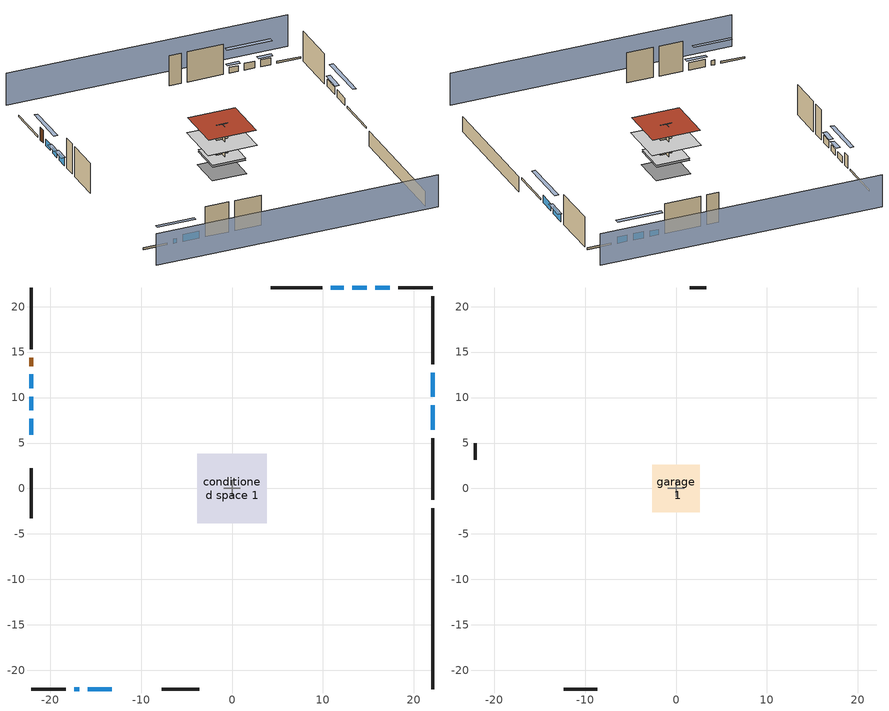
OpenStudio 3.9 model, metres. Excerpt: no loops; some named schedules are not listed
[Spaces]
conditioned space 1
 floor to garage 1 (Floor1 construction): -2.59,-2.59 -2.59,2.59 2.59,2.59 2.59,-2.59 z0.3
 floor foundation (Slab2 construction): -2.7,-2.7 -2.7,2.7 2.7,2.7 2.7,-2.7 z-2.13
 floor adiabatic (AdiabaticFloorConstruction): -3.82,-3.82 -3.82,3.82 3.82,3.82 3.82,-3.82 z2.74
 wall outside (Wall3 construction): 22.05,13.68 22.05,21.12 z0.3:5.18
 wall outside (Wall4 construction): -7.73,-22.05 -3.6,-22.05 z0.3:5.18
 wall outside (Wall7 construction): -22.05,2.23 -22.05,-3.27 z0.3:5.18
 wall outside (Wall8 construction): 9.93,22.05 4.25,22.05 z0.3:5.18
 wall outside (RimJoist1 construction): 22.05,-1.22 22.05,5.52 z0.3:0.61
 wall outside (RimJoist2 construction): -22.05,-22.05 -18.3,-22.05 z0.3:0.61
 wall outside (RimJoist3 construction): -22.05,22.05 -22.05,15.31 z0.3:0.61
 wall outside (RimJoist4 construction): 22.05,22.05 18.3,22.05 z0.3:0.61
 wall outside (AdiabaticWallConstruction): 22.05,6.45 22.05,9.14 / 22.05,10.07 22.05,12.76 / -15.87,-22.05 -13.25,-22.05 z0.3:1.49; -17.37,-22.05 -16.8,-22.05 z0.3:1.07; -22.05,12.54 -22.05,11 z0.3:1.34; -22.05,10.07 -22.05,8.58 z0.3:1.28; -22.05,7.66 -22.05,5.91 z0.3:1.46; 14.83,22.05 13.21,22.05 / 17.37,22.05 15.75,22.05 z0.3:1.4; 12.28,22.05 10.86,22.05 z0.3:1.25
 wall outside (AdiabaticWallConstruction 1): -22.05,14.38 -22.05,13.47 z0.3:2.34
 wall to garage 1 (Wall5 construction): 0,0.91 0,-0.91 z0.3:5.18
 wall to garage 1 (Wall6 construction): -0.91,0 0.91,0 z0.3:5.18
 wall foundation (FoundationWall1 construction): 22.05,-22.05 22.05,-2.14 z-2.13:0.3
 window (WindowConstruction): 22.05,6.45 22.05,9.14 z0.3:1.49
 window (WindowConstruction 1): 22.05,10.07 22.05,12.76 z0.3:1.49
 window (WindowConstruction 2): -17.37,-22.05 -16.8,-22.05 z0.3:1.07
 window (WindowConstruction 3): -15.87,-22.05 -13.25,-22.05 z0.3:1.49
 window (WindowConstruction 4): -22.05,12.54 -22.05,11 z0.3:1.34
 window (WindowConstruction 5): -22.05,10.07 -22.05,8.58 z0.3:1.28
 window (WindowConstruction 6): -22.05,7.65 -22.05,5.91 z0.3:1.46
 window (WindowConstruction 7): 14.82,22.05 13.21,22.05 z0.3:1.4
 window (WindowConstruction 8): 12.28,22.05 10.86,22.05 z0.3:1.25
 window (WindowConstruction 9): 17.37,22.05 15.75,22.05 z0.3:1.4
 door (Door): -22.05,14.38 -22.05,13.47 z0.3:2.34
 ceiling adiabatic (AdiabaticFloorConstruction): 3.82,-3.82 3.82,3.82 -3.82,3.82 -3.82,-3.82 z2.74
 roof outside (Roof1 construction): -3.74,3.74 -3.74,-3.74 3.74,-3.74 3.74,3.74 z5.18
garage 1
 floor foundation (Slab1 construction): -2.59,-2.59 -2.59,2.59 2.59,2.59 2.59,-2.59 z0
 wall outside (Wall1 construction): -12.32,-22.05 -8.66,-22.05 z0.3:5.18
 wall outside (Wall2 construction): -22.05,4.98 -22.05,3.16 z0.3:5.18
 wall outside (Wall9 construction): 3.32,22.05 1.49,22.05 z0.3:5.18
shading: 22.05,26.62 -22.05,26.62 / -22.05,-26.62 22.05,-26.62 z0:5.18; 22.05,11.88 22.05,3.71 22.66,3.71 22.66,11.88 z4.24; 22.05,13.06 22.05,9.76 22.66,9.76 22.66,13.06 z1.8; -14.05,-22.05 -20.11,-22.05 -20.11,-22.66 -14.05,-22.66 z3.81; -12.95,-22.05 -16.17,-22.05 -16.17,-22.66 -12.95,-22.66 z1.8; -22.05,8.26 -22.05,15.28 -22.66,15.28 -22.66,8.26 z4.08; -22.05,8.28 -22.05,10.37 -22.66,10.37 -22.66,8.28 z1.58; -22.05,5.61 -22.05,7.96 -22.66,7.96 -22.66,5.61 z1.77; 10.46,22.05 17.57,22.05 17.57,22.66 10.46,22.66 z4.15; 10.56,22.05 12.58,22.05 12.58,22.66 10.56,22.66 z1.55; 15.45,22.05 17.68,22.05 17.68,22.66 15.45,22.66 z1.71
[Site]
Portland Intl Arpt_OR: Latitude {deg}=45.59; Longitude {deg}=-122.6; Time Zone {hr}=-8; Elevation {m}=33; Terrain=Suburbs; Keep Site Location Information=Yes
[Site:GroundTemperature:Shallow]
10.2558, 8.96328, 8.85977, 9.47314, 11.9355, 14.3863, 16.5111, 17.8571, 17.9714, 16.8767, 14.8061, 12.4304
[Site:WaterMainsTemperature]
Calculation Method=Schedule; Temperature Schedule=mains temperature schedule
[Building]
Building 1
[Material] Roughness=Rough
Name | Thickness {m} | Conductivity {W/m-K} | Density {kg/m3} | Specific Heat {J/kg-K} | Thermal Absorptance | Solar Absorptance | Visible Absorptance
asphalt or fiberglass shingles | 0.00635 | 0.162714 | 1121.4 | 1465.45 | 0.9 | 0.85 | 0.85
roof rigid ins | 0.103632 | 0.029427 | 32.04 | 1214.23 | 0.9 | 0.7 | 0.7
osb sheathing 0.75 in. | 0.01905 | 0.115458 | 512.64 | 1214.23 | 0.9 | 0.7 | 0.7
roof stud and cavity | 0.2032 | 0.161866 | 78.34581 | 1123.46 | 0.9 | 0.7 | 0.7
gypsum board | 0.0127 | 0.160291 | 801 | 837.4 | 0.9 | 0.6 | 0.6
wood siding | 0.0254 | 0.102417 | 544.68 | 1172.36 | 0.9 | 0.85 | 0.85
osb sheathing 0.5 in. | 0.0127 | 0.115458 | 512.64 | 1214.23 | 0.9 | 0.7 | 0.7
wall stud and cavity | 0.1397 | 0.727959 | 139.0536 | 1170.24 | 0.9 | 0.6 | 0.6
wall stud and cavity 1 | 0.1397 | 0.550994 | 139.0536 | 1170.24 | 0.9 | 0.7 | 0.7
osb sheathing 0.5 in. 1; osb sheathing 0.5 in. 2 | 0.0127 | 0.115458 | 512.64 | 1214.23
wall stud and cavity 2 | 0.1397 | 0.335416 | 139.0536 | 1170.24 | 0.9 | 0.7 | 0.7
rim joist stud and cavity | 0.0508 | 0.178688 | 50.32683 | 1063.81 | 0.9 | 0.6 | 0.6
floor stud and cavity | 0.1397 | 0.923637 | 92.3553 | 1139.71 | 0.9 | 0.7 | 0.7
floor covering | 0.0127 | 0.0433444 | 54.468 | 1339.84 | 0.9 | 0.6 | 0.6
concrete 4.0 in. | 0.1016 | 1.803125 | 2242.8 | 837.4 | 0.9 | 0.7 | 0.7
concrete 8.0 in. | 0.2032 | 1.803125 | 2242.8 | 837.4 | 0.9 | 0.7 | 0.7
gypsum board 1 | 0.0127 | 0.160291 | 801 | 837.4 | 0.9 | 0.7 | 0.7
floor covering 1 | 0.0127 | 0.0450781 | 54.468 | 1339.84 | 0.9 | 0.9 | 0.9
wood siding 1; wood siding 2 | 0.0254 | 0.102417 | 544.68 | 1172.36
wall rigid ins; floor rigid ins | 0.512978 | 0.029427 | 32.04 | 1214.23 | 0.9 | 0.7 | 0.7
wall stud and cavity 3 | 0.0889 | 0.380278 | 52.3479 | 1209.89 | 0.9 | 0.7 | 0.7
door material | 0.04445 | 0.0612267 | 512.64 | 1214.23 | 0.9 | 0.7 | 0.7
floor stud and cavity 1 | 0.1397 | 1.75129 | 37.0049 | 1207.88 | 0.9 | 0.7 | 0.7
wall stud and cavity 4 | 0.0889 | 0.391764 | 83.0341 | 1211.67 | 0.9 | 0.7 | 0.7
furniture material conditioned space 1; furniture material garage 1 | 0.1524 | 0.115458 | 640.8 | 1214.23 | 0.9 | 0.6 | 0.6
[Construction]
Roof1 construction: asphalt or fiberglass shingles, roof rigid ins, osb sheathing 0.75 in., roof stud and cavity, gypsum board
Wall1 construction; Wall2 construction: wood siding, osb sheathing 0.5 in., wall stud and cavity
Wall3 construction; Wall4 construction: wood siding, osb sheathing 0.5 in., wall stud and cavity 1, gypsum board
Wall5 construction: osb sheathing 0.5 in. 1, wall stud and cavity 2, gypsum board
Wall6 construction: osb sheathing 0.5 in. 2, wall stud and cavity 2, gypsum board
Wall7 construction; Wall8 construction: wood siding, osb sheathing 0.5 in. 2, wall stud and cavity 1, gypsum board
Wall9 construction: wood siding, osb sheathing 0.5 in. 2, wall stud and cavity
RimJoist1 construction; RimJoist2 construction; RimJoist3 construction; RimJoist4 construction: wood siding, rim joist stud and cavity
Floor1 construction: floor stud and cavity, osb sheathing 0.75 in., floor covering
Slab1 construction: concrete 4.0 in.
FoundationWall1 construction: concrete 8.0 in., gypsum board 1
Slab2 construction: concrete 4.0 in., floor covering 1
WindowConstruction; WindowConstruction 1; WindowConstruction 2; WindowConstruction 3; WindowConstruction 4; WindowConstruction 5; WindowConstruction 6; WindowConstruction 7; WindowConstruction 8; WindowConstruction 9: WindowMaterial
AdiabaticWallConstruction: wood siding 1, wall rigid ins, wall stud and cavity 3, gypsum board
Door: door material
AdiabaticWallConstruction 1: wood siding 2, wall rigid ins, wall stud and cavity 3, gypsum board
AdiabaticFloorConstruction: floor stud and cavity 1, floor rigid ins, osb sheathing 0.75 in., floor covering
PartitionWallConstruction: gypsum board, wall stud and cavity 4, gypsum board
furniture construction conditioned space 1: furniture material conditioned space 1
furniture construction garage 1: furniture material garage 1
[WindowMaterial:SimpleGlazingSystem]
WindowMaterial: U-Factor {W/m2-K}=2.78222; Solar Heat Gain Coefficient=0.56
[ThermalZone] Multiplier=1; Use Ideal Air Loads=No
Name | Volume {m3} | Thermostat
conditioned space | 278.185 | conditioned space temperature setpoint
garage | 65.242
[Sizing:Zone] Zone Cooling Design Supply Air Temperature Input Method=SupplyAirTemperature; Zone Cooling Design Supply Air Temperature {C}=14; Zone Cooling Design Supply Air Temperature Difference {deltaC}=11.11; Zone Heating Design Supply Air Temperature Input Method=SupplyAirTemperature; Zone Heating Design Supply Air Temperature {C}=40; Zone Heating Design Supply Air Temperature Difference {deltaC}=11.11; Zone Cooling Design Supply Air Humidity Ratio {kg-H2O/kg-air}=0.0085; Zone Heating Design Supply Air Humidity Ratio {kg-H2O/kg-air}=0.008; Cooling Design Air Flow Method=DesignDay; Heating Design Air Flow Method=DesignDay; Account for Dedicated Outdoor Air System=No; Dedicated Outdoor Air System Control Strategy=NeutralSupplyAir; Dedicated Outdoor Air Low Setpoint Temperature for Design {C}=autosize; Dedicated Outdoor Air High Setpoint Temperature for Design {C}=autosize; Zone Load Sizing Method=Sensible Load Only No Latent Load; Zone Latent Cooling Design Supply Air Humidity Ratio Input Method=HumidityRatioDifference; Zone Cooling Design Supply Air Humidity Ratio Difference {kgWater/kgDryAir}=0.005; Zone Latent Heating Design Supply Air Humidity Ratio Input Method=HumidityRatioDifference; Zone Humidification Design Supply Air Humidity Ratio Difference {kgWater/kgDryAir}=0.005; Sizing Option=Coincident
conditioned space; garage
[Space]
Name | Thermal Zone | Volume {m3}
conditioned space 1 | conditioned space | 278.185
garage 1 | garage | 65.242
[ThermostatSetpoint:DualSetpoint]
conditioned space temperature setpoint: Heating Setpoint Temperature Schedule=heating setpoint; Cooling Setpoint Temperature Schedule=cooling setpoint; Temperature Difference Between Cutout And Setpoint {deltaC}=0
[Foundation:Kiva] Wall Depth Below Slab {m}=0.2032
Name | Initial Indoor Air Temperature {C} | Wall Height Above Grade {m}
Foundation Kiva 1 | 13.4258 | 0.1016
Foundation Kiva 2 | 14.4444 | 0.3048
[Foundation:Kiva:Settings]
Soil Conductivity {W/m-K}=1.3848; Soil Density {kg/m3}=1842.3; Soil Specific Heat {J/kg-K}=418.7; Ground Solar Absorptivity=0.9; Ground Thermal Absorptivity=0.9; Ground Surface Roughness {m}=0.03; Far-Field Width {m}=40; Deep-Ground Boundary Condition=ZeroFlux; Deep-Ground Depth {m}=40; Minimum Cell Dimension {m}=0.2; Maximum Cell Growth Coefficient=3; Simulation Timestep=Timestep
[SurfaceProperty:ExposedFoundationPerimeter] Exposed Perimeter Calculation Method=TotalExposedPerimeter
Name | Total Exposed Perimeter {m}
Slab1 | 14.6304
Slab2 | 19.90344
[SurfaceProperty:IncidentSolarMultiplier] Incident Solar Multiplier=1; Incident Solar Multiplier Schedule=trans schedule winter=0.85 summer=0.7
Window1; Window2; Window3; Window4; Window5; Window6; Window7; Window8; Window9; Window10
[InternalMass:Definition] Design Level Calculation Method=SurfaceArea
Name | Construction | Surface Area {m2}
partition wall mass | PartitionWallConstruction | 114.085
furniture mass conditioned space 1 | furniture construction conditioned space 1 | 45.63397
furniture mass garage 1 | furniture construction garage 1 | 2.67561
[InternalMass] Multiplier=1
Name | Internal Mass Definition | Space or SpaceType
partition wall mass | partition wall mass | conditioned space 1
furniture mass conditioned space 1 | furniture mass conditioned space 1 | conditioned space 1
furniture mass garage 1 | furniture mass garage 1 | garage 1
[External:File]
External File 1: File=in.schedules.csv
[ElectricEquipment:Definition] Design Level Calculation Method=EquipmentLevel
Name | Design Level {W} | Fraction Latent | Fraction Radiant | Fraction Lost
ceiling fan | 18.1901 | 0 | 0.558 | 0
clothes washer | 269.666 | 0.03 | 0.162 | 0.7
clothes dryer | 1989.41 | 0.015 | 0.081 | 0.85
dishwasher | 941.238 | 0.3 | 0.18 | 0.4
fridge | 45.9075 | 0 | 0.6 | 0
cooking range | 1650.36 | 0.08 | 0.432 | 0.2
misc tv | 737.239 | 0 | 0.6 | 0
misc plug loads | 583.82 | 0.021 | 0.558 | 0.049
whole house fan; mech vent house fan | 0 | 0 | 0 | 1
mech vent house fan cfis | 0 | 0 | 0 | 0
mech vent range fan 0; mech vent bath fan 0 | 30 | 0 | 0 | 1
[ElectricEquipment] Space or SpaceType=conditioned space 1
Name | Electric Equipment Definition | Schedule
ceiling fan | ceiling fan | ceiling_fan
clothes washer | clothes washer | clothes_washer
clothes dryer | clothes dryer | clothes_dryer
dishwasher | dishwasher | dishwasher
fridge | fridge | fridge schedule
cooking range | cooking range | cooking_range
misc tv | misc tv | plug_loads_tv
misc plug loads | misc plug loads | plug_loads_other
whole house fan | whole house fan | Always On Discrete
mech vent house fan | mech vent house fan | mech vent house fan schedule
mech vent house fan cfis | mech vent house fan cfis | mech vent house fan cfis schedule
mech vent range fan 0 | mech vent range fan 0 | mech vent range fan 0 schedule
mech vent bath fan 0 | mech vent bath fan 0 | mech vent bath fan 0 schedule
[EnergyManagementSystem:Sensor]
Name | Output Variable or Output Meter Index Key | Output Variable or Output Meter
water_heater_amb_temp; fridge_tin_s; tin_s | conditioned space | Zone Mean Air Temperature
water_heater_amb_rh | conditioned space | Zone Air Relative Humidity
water_heater_T_set | water heater setpoint | Schedule Value
out_pb_s |  | Site Outdoor Air Barometric Pressure
out_wt_s |  | Site Outdoor Air Humidity Ratio
win_s | conditioned space | Zone Air Humidity Ratio
site_vw_s |  | Site Wind Speed
tout_s | conditioned space | Zone Outdoor Air Drybulb Temperature
cool_season | cooling season schedule | Schedule Value
natural_vent_s | natural vent schedule | Schedule Value
htg_sp_s | heating setpoint | Schedule Value
clg_sp_s | cooling setpoint | Schedule Value
mech_vent_range_fan_0_sch_s | mech vent range fan 0 schedule | Schedule Value
mech_vent_bath_fan_0_sch_s | mech vent bath fan 0 schedule | Schedule Value
clothes_dryer_exhaust_0_sch_s | clothes_dryer | Schedule Value
conditioned_space_htg_unmet_s | conditioned space | Zone Heating Setpoint Not Met Time
conditioned_space_clg_unmet_s | conditioned space | Zone Cooling Setpoint Not Met Time
htg_load_cond |  | Heating:EnergyTransfer:Zone:CONDITIONED SPACE
clg_load_cond |  | Cooling:EnergyTransfer:Zone:CONDITIONED SPACE
s_conv | Floor1 | Surface Inside Face Convection Heat Gain Energy
s_ig | Floor1 | Surface Inside Face Internal Gains Radiation Heat Gain Energy
s_sol | Floor1 | Surface Inside Face Solar Radiation Heat Gain Energy
s_lgt | Floor1 | Surface Inside Face Lights Radiation Heat Gain Energy
s_surf | Floor1 | Surface Inside Face Net Surface Thermal Radiation Heat Gain Energy
s_conv_1 | FoundationWall1 | Surface Inside Face Convection Heat Gain Energy
s_ig_1 | FoundationWall1 | Surface Inside Face Internal Gains Radiation Heat Gain Energy
s_sol_1 | FoundationWall1 | Surface Inside Face Solar Radiation Heat Gain Energy
s_lgt_1 | FoundationWall1 | Surface Inside Face Lights Radiation Heat Gain Energy
s_surf_1 | FoundationWall1 | Surface Inside Face Net Surface Thermal Radiation Heat Gain Energy
s_conv_2 | inferred conditioned ceiling | Surface Inside Face Convection Heat Gain Energy
s_ig_2 | inferred conditioned ceiling | Surface Inside Face Internal Gains Radiation Heat Gain Energy
s_sol_2 | inferred conditioned ceiling | Surface Inside Face Solar Radiation Heat Gain Energy
s_lgt_2 | inferred conditioned ceiling | Surface Inside Face Lights Radiation Heat Gain Energy
s_surf_2 | inferred conditioned ceiling | Surface Inside Face Net Surface Thermal Radiation Heat Gain Energy
s_conv_3 | inferred conditioned floor | Surface Inside Face Convection Heat Gain Energy
s_ig_3 | inferred conditioned floor | Surface Inside Face Internal Gains Radiation Heat Gain Energy
s_sol_3 | inferred conditioned floor | Surface Inside Face Solar Radiation Heat Gain Energy
s_lgt_3 | inferred conditioned floor | Surface Inside Face Lights Radiation Heat Gain Energy
s_surf_3 | inferred conditioned floor | Surface Inside Face Net Surface Thermal Radiation Heat Gain Energy
s_conv_4 | RimJoist1 | Surface Inside Face Convection Heat Gain Energy
s_ig_4 | RimJoist1 | Surface Inside Face Internal Gains Radiation Heat Gain Energy
s_sol_4 | RimJoist1 | Surface Inside Face Solar Radiation Heat Gain Energy
s_lgt_4 | RimJoist1 | Surface Inside Face Lights Radiation Heat Gain Energy
s_surf_4 | RimJoist1 | Surface Inside Face Net Surface Thermal Radiation Heat Gain Energy
s_conv_5 | RimJoist2 | Surface Inside Face Convection Heat Gain Energy
s_ig_5 | RimJoist2 | Surface Inside Face Internal Gains Radiation Heat Gain Energy
s_sol_5 | RimJoist2 | Surface Inside Face Solar Radiation Heat Gain Energy
s_lgt_5 | RimJoist2 | Surface Inside Face Lights Radiation Heat Gain Energy
s_surf_5 | RimJoist2 | Surface Inside Face Net Surface Thermal Radiation Heat Gain Energy
s_conv_6 | RimJoist3 | Surface Inside Face Convection Heat Gain Energy
s_ig_6 | RimJoist3 | Surface Inside Face Internal Gains Radiation Heat Gain Energy
s_sol_6 | RimJoist3 | Surface Inside Face Solar Radiation Heat Gain Energy
s_lgt_6 | RimJoist3 | Surface Inside Face Lights Radiation Heat Gain Energy
s_surf_6 | RimJoist3 | Surface Inside Face Net Surface Thermal Radiation Heat Gain Energy
s_conv_7 | RimJoist4 | Surface Inside Face Convection Heat Gain Energy
s_ig_7 | RimJoist4 | Surface Inside Face Internal Gains Radiation Heat Gain Energy
s_sol_7 | RimJoist4 | Surface Inside Face Solar Radiation Heat Gain Energy
s_lgt_7 | RimJoist4 | Surface Inside Face Lights Radiation Heat Gain Energy
s_surf_7 | RimJoist4 | Surface Inside Face Net Surface Thermal Radiation Heat Gain Energy
s_conv_8 | Roof1 | Surface Inside Face Convection Heat Gain Energy
s_ig_8 | Roof1 | Surface Inside Face Internal Gains Radiation Heat Gain Energy
s_sol_8 | Roof1 | Surface Inside Face Solar Radiation Heat Gain Energy
s_lgt_8 | Roof1 | Surface Inside Face Lights Radiation Heat Gain Energy
s_surf_8 | Roof1 | Surface Inside Face Net Surface Thermal Radiation Heat Gain Energy
s_conv_9 | Slab2 | Surface Inside Face Convection Heat Gain Energy
s_ig_9 | Slab2 | Surface Inside Face Internal Gains Radiation Heat Gain Energy
s_sol_9 | Slab2 | Surface Inside Face Solar Radiation Heat Gain Energy
s_lgt_9 | Slab2 | Surface Inside Face Lights Radiation Heat Gain Energy
s_surf_9 | Slab2 | Surface Inside Face Net Surface Thermal Radiation Heat Gain Energy
ss_sol | Door1 | Surface Inside Face Solar Radiation Heat Gain Energy
ss_lgt | Door1 | Surface Inside Face Lights Radiation Heat Gain Energy
ss_conv | Door1 | Surface Inside Face Convection Heat Gain Energy
ss_ig | Door1 | Surface Inside Face Internal Gains Radiation Heat Gain Energy
ss_surf | Door1 | Surface Inside Face Net Surface Thermal Radiation Heat Gain Energy
ss_conv_1 | Window1 | Surface Inside Face Convection Heat Gain Energy
ss_ig_1 | Window1 | Surface Inside Face Internal Gains Radiation Heat Gain Energy
ss_surf_1 | Window1 | Surface Inside Face Net Surface Thermal Radiation Heat Gain Energy
ss_trans_in | Window1 | Surface Window Transmitted Solar Radiation Rate
ss_back_out | Window1 | Surface Window Shortwave from Zone Back Out Window Heat Transfer Rate
ss_trans_out | Window1 | Surface Inside Face Initial Transmitted Diffuse Transmitted Out Window Solar Radiation Rate
ss_conv_2 | Window10 | Surface Inside Face Convection Heat Gain Energy
ss_ig_2 | Window10 | Surface Inside Face Internal Gains Radiation Heat Gain Energy
ss_surf_2 | Window10 | Surface Inside Face Net Surface Thermal Radiation Heat Gain Energy
ss_trans_in_1 | Window10 | Surface Window Transmitted Solar Radiation Rate
ss_back_out_1 | Window10 | Surface Window Shortwave from Zone Back Out Window Heat Transfer Rate
ss_trans_out_1 | Window10 | Surface Inside Face Initial Transmitted Diffuse Transmitted Out Window Solar Radiation Rate
ss_conv_3 | Window2 | Surface Inside Face Convection Heat Gain Energy
ss_ig_3 | Window2 | Surface Inside Face Internal Gains Radiation Heat Gain Energy
ss_surf_3 | Window2 | Surface Inside Face Net Surface Thermal Radiation Heat Gain Energy
ss_trans_in_2 | Window2 | Surface Window Transmitted Solar Radiation Rate
ss_back_out_2 | Window2 | Surface Window Shortwave from Zone Back Out Window Heat Transfer Rate
ss_trans_out_2 | Window2 | Surface Inside Face Initial Transmitted Diffuse Transmitted Out Window Solar Radiation Rate
ss_conv_4 | Window3 | Surface Inside Face Convection Heat Gain Energy
ss_ig_4 | Window3 | Surface Inside Face Internal Gains Radiation Heat Gain Energy
ss_surf_4 | Window3 | Surface Inside Face Net Surface Thermal Radiation Heat Gain Energy
ss_trans_in_3 | Window3 | Surface Window Transmitted Solar Radiation Rate
ss_back_out_3 | Window3 | Surface Window Shortwave from Zone Back Out Window Heat Transfer Rate
ss_trans_out_3 | Window3 | Surface Inside Face Initial Transmitted Diffuse Transmitted Out Window Solar Radiation Rate
ss_conv_5 | Window4 | Surface Inside Face Convection Heat Gain Energy
ss_ig_5 | Window4 | Surface Inside Face Internal Gains Radiation Heat Gain Energy
ss_surf_5 | Window4 | Surface Inside Face Net Surface Thermal Radiation Heat Gain Energy
ss_trans_in_4 | Window4 | Surface Window Transmitted Solar Radiation Rate
ss_back_out_4 | Window4 | Surface Window Shortwave from Zone Back Out Window Heat Transfer Rate
ss_trans_out_4 | Window4 | Surface Inside Face Initial Transmitted Diffuse Transmitted Out Window Solar Radiation Rate
ss_conv_6 | Window5 | Surface Inside Face Convection Heat Gain Energy
ss_ig_6 | Window5 | Surface Inside Face Internal Gains Radiation Heat Gain Energy
ss_surf_6 | Window5 | Surface Inside Face Net Surface Thermal Radiation Heat Gain Energy
ss_trans_in_5 | Window5 | Surface Window Transmitted Solar Radiation Rate
ss_back_out_5 | Window5 | Surface Window Shortwave from Zone Back Out Window Heat Transfer Rate
ss_trans_out_5 | Window5 | Surface Inside Face Initial Transmitted Diffuse Transmitted Out Window Solar Radiation Rate
ss_conv_7 | Window6 | Surface Inside Face Convection Heat Gain Energy
ss_ig_7 | Window6 | Surface Inside Face Internal Gains Radiation Heat Gain Energy
ss_surf_7 | Window6 | Surface Inside Face Net Surface Thermal Radiation Heat Gain Energy
[OtherEquipment:Definition] Design Level Calculation Method=EquipmentLevel
Name | Design Level {W} | Fraction Latent | Fraction Radiant | Fraction Lost
water heater sens; mech vent house fan sensible load | 0 | 0 | 0 | 0
water heater lat; mech vent house fan latent load | 0 | 1 | 0 | 0
water heater energy adjustment1 | 0.01 | 0 | 0 | 1
clothes dryer 2 | 0 | 0.015 | 0.081 | 0.85
cooking range 2 | 0 | 0.08 | 0.432 | 0.2
general water use sensible | -43.4886 | 0 | 0.6 | 0
general water use latent | 44.1266 | 1 | 0 | 0
[OtherEquipment] Space or SpaceType=conditioned space 1
Name | Other Equipment Definition | Schedule | Fuel Type
water heater sens | water heater sens | Always On Discrete
water heater lat | water heater lat | Always On Discrete
water heater energy adjustment1 | water heater energy adjustment1 | Always On Discrete | Electricity
clothes dryer 1 | clothes dryer 2 | clothes_dryer | Electricity
cooking range 1 | cooking range 2 | cooking_range | Electricity
general water use sensible | general water use sensible | general water use schedule
general water use latent | general water use latent | general water use schedule
mech vent house fan sensible load | mech vent house fan sensible load | Always On Discrete
mech vent house fan latent load | mech vent house fan latent load | Always On Discrete
[WaterUse:Equipment:Definition]
Name | Peak Flow Rate {m3/s}
clothes washer | 3.01316e-06
dishwasher | 7.10982e-06
[Lights:Definition] Design Level Calculation Method=LightingLevel; Fraction Radiant=0.6; Fraction Visible=0.2; Return Air Fraction=0
Name | Lighting Level {W}
interior lighting | 739.737
garage lighting | 47.9635
[Lights] Fraction Replaceable=1
Name | Lights Definition | Space or SpaceType | Schedule
interior lighting | interior lighting | conditioned space 1 | lighting_interior
garage lighting | garage lighting | garage 1 | lighting_garage
[Exterior:Lights:Definition]
exterior lighting: Design Level {W}=37.1441
[Exterior:Lights]
exterior lighting: Exterior Lights Definition=exterior lighting; Schedule=exterior lighting schedule
[People:Definition]
occupants: Number of People Calculation Method=People; Number of People {people}=2; Fraction Radiant=0.314171; Sensible Heat Fraction=0.56303; Carbon Dioxide Generation Rate {m3/s-W}=0; Enable ASHRAE 55 Comfort Warnings=No; Mean Radiant Temperature Calculation Type=EnclosureAveraged
[People]
occupants: People Definition=occupants; Space or SpaceType=conditioned space 1; Number of People Schedule=occupants; Activity Level Schedule=occupants activity schedule; Multiplier=1
[SpaceInfiltration:DesignFlowRate] Space or SpaceType=conditioned space 1; Schedule=Always On Discrete; Design Flow Rate Calculation Method=Flow/Space; Design Flow Rate {m3/s}=0
natural vent flow; whole house fan flow; infil flow
[SpaceInfiltration:EffectiveLeakageArea]
infil garage 1: Space or SpaceType=garage 1; Schedule=Always On Discrete; Effective Air Leakage Area {cm2}=407.755; Stack Coefficient=0.000129147; Wind Coefficient=4.64657e-05
